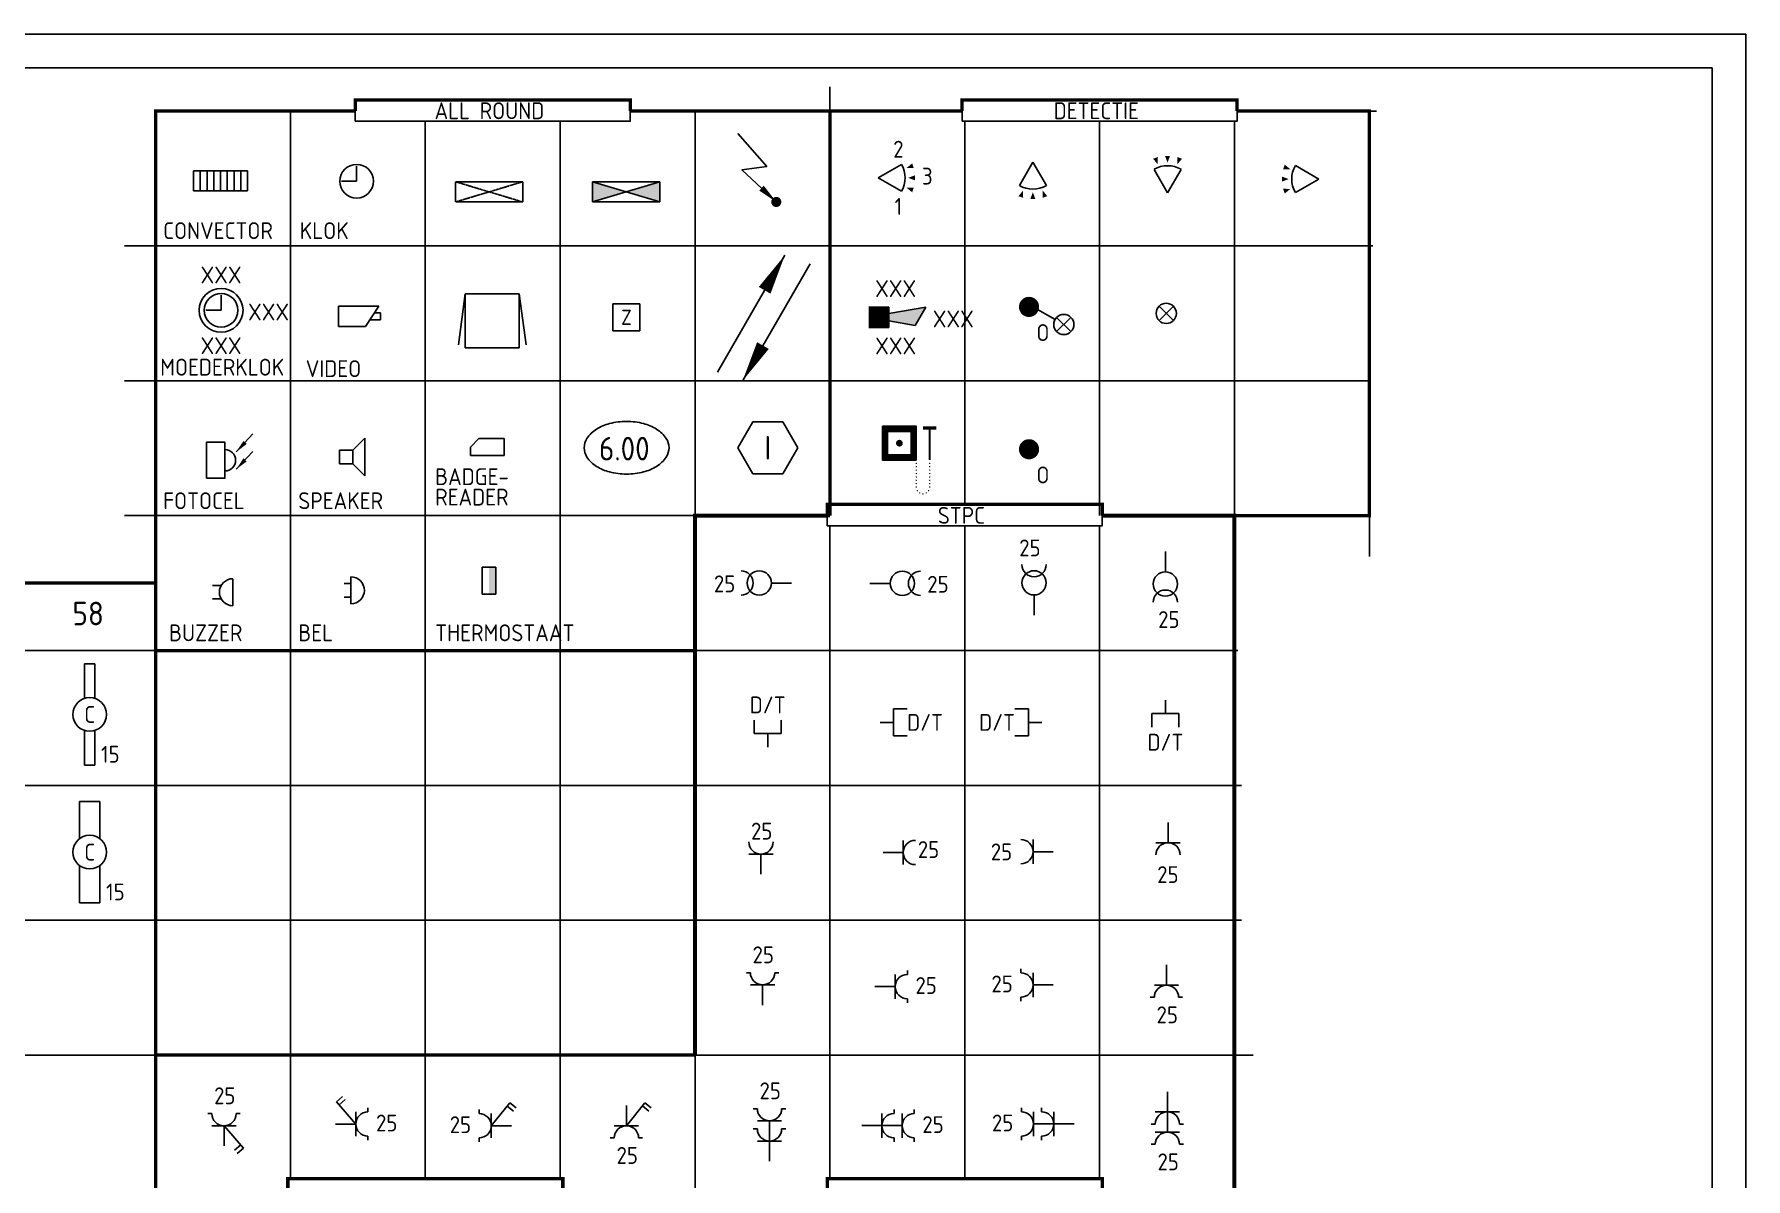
# Model space of a CAD drawing. Extents: x 0 to 105001, y 0 to 74250.
# Drawn here: x 41544 to 105001, y 31817 to 74250 of the extents above; entities that cross this region are included whole.
import ezdxf
from ezdxf.enums import TextEntityAlignment as Align

# ---------------------------------------------------------------- set-up
doc = ezdxf.new("R2010")
doc.units = 0
doc.linetypes.add('DASHDOT', pattern=[25.4, 12.7, -6.35, 0, -6.35])
doc.linetypes.add('HIDDEN2', pattern=[4.7625, 3.175, -1.5875])
doc.layers.get('0').update_dxf_attribs({"linetype": 'CONTINUOUS'})
doc.layers.add('S', color=7, linetype='CONTINUOUS')
doc.styles.add('BURO-018', font='ISO', dxfattribs={"height": 180})
doc.styles.get("Standard").update_dxf_attribs({"font": 'iso8.shx'})

# ---------------------------------------------------------------- blocks, each defined once
blk = doc.blocks.new('AFWERK')
blk.add_lwpolyline([(444, 0), (222, 385), (-222, 385), (-444, 0), (-222, -385), (222, -385)], close=True)
blk.add_attdef('AFWERK', text='', height=350).set_placement((0, 0), align=Align.MIDDLE)
blk = doc.blocks.new('1116A4B')
at = {"color": 0, "linetype": 'Continuous'}
for p, q in [((-5, 4), (-5, 1)), ((5, 4), (-5, 4)), ((-5, 4), (5, 1)), ((5, 4), (-5, 1)), ((5, 1), (5, 4)), ((-5, 1), (5, 1))]:
    blk.add_line(p, q, dxfattribs=at)
for points in [[(-5, 4), (0, 2.5), (-5, 1)], [(5, 4), (0, 2.5), (5, 1)]]:
    blk.add_solid(points, dxfattribs=at)
at = {"color": 0, "linetype": 'Continuous', "style": 'BURO-018'}
for tag, p in [('E_GKAST', (0, 12)), ('E_GROEP', (0, 9)), ('E_KAST', (0, 6))]:
    blk.add_attdef(tag, text='', height=1.8, dxfattribs=at).set_placement(p, align=Align.MIDDLE)
at = {"color": 0, "linetype": 'Continuous', "style": 'BURO-018', "flags": 1}
blk.add_attdef('E_MATCODE', text='', height=1.8, dxfattribs=at).set_placement((0, 0), align=Align.MIDDLE)
blk = doc.blocks.new('080801--')
at = {"linetype": 'Continuous'}
for p, q in [((0, 0), (-2.25, 0)), ((0, 2.25), (0, 0))]:
    blk.add_line(p, q, dxfattribs=at)
blk.add_circle((0, 0), 2.5, dxfattribs=at)
for tag, p in [('TYPE', (0, 3.5)), ('KRING', (0, -6))]:
    blk.add_attdef(tag, text='', height=2.5).set_placement(p, align=Align.CENTER)
at = {"text_generation_flag": 2, "flags": 3}
blk.add_attdef('CODERING', (0, 0), '', height=0.01, dxfattribs=at)
blk.add_attdef('KODE', (3.5, -1.5), '', height=2.5)
blk = doc.blocks.new('BNSB0019')
at = {"linetype": 'Continuous'}
for p, q in [((-3, -1.5), (-3, 1.5)), ((-3, 1.5), (3, 1.5)), ((3, 1.5), (1, -1.5)), ((2.33, 0.5), (3.25, 0.5)), ((3.25, 0.5), (3.25, -0.5)), ((1, -1.5), (-3, -1.5)), ((3.25, -0.5), (1.67, -0.5))]:
    blk.add_line(p, q, dxfattribs=at)
for tag, p in [('TYPE', (0.5, 2.5)), ('KODE', (0.5, -5))]:
    blk.add_attdef(tag, text='', height=2.5).set_placement(p, align=Align.CENTER)
blk = doc.blocks.new('E00105')
at = {"color": 0, "linetype": 'Continuous'}
blk.add_line((0, 0), (5, 8.66), dxfattribs=at)
blk.add_lwpolyline([(5, 8.66, 0, 1, 0), (3.5, 6.06, 1, 1, 0)], format="xyseb", dxfattribs=at)
blk = doc.blocks.new('081006--')
for p, q in [((1, 1), (0, 1)), ((1, -2), (1, 2)), ((1, -1), (0, -1))]:
    blk.add_line(p, q)
blk.add_arc((1, 0), 2, 270, 90)
for tag, p in [('TYPE', (1.5, 3)), ('KRING', (1.5, -5.5))]:
    blk.add_attdef(tag, text='', height=2.5).set_placement(p, align=Align.CENTER)
blk.add_attdef('KODE', (4, -1.5), '', height=2.5)
blk = doc.blocks.new('111701-H')
for p, q in [((-4, 1.5), (4, 1.5)), ((-4, -1.5), (-4, 1.5)), ((-3, -1.5), (-3, 1.5)), ((-2, -1.5), (-2, 1.5)), ((-1, -1.5), (-1, 1.5)), ((0, -1.5), (0, 1.5)), ((1, -1.5), (1, 1.5)), ((2, -1.5), (2, 1.5)), ((3, -1.5), (3, 1.5)), ((4, 1.5), (4, -1.5)), ((4, -1.5), (-4, -1.5))]:
    blk.add_line(p, q)
for tag, p in [('TYPE', (0, 2.5)), ('KRING', (0, -5))]:
    blk.add_attdef(tag, text='', height=2.5).set_placement(p, align=Align.CENTER)
blk.add_attdef('KODE', (5, -1.5), '', height=2.5)
blk = doc.blocks.new('SY_P007A')
at = {"linetype": 'Continuous'}
for p, q in [((0, 1), (1.77, 2.77)), ((1.77, 2.77), (1.77, -2.77)), ((0, 1), (-2, 1)), ((-2, 1), (-2, -1)), ((0, -1), (0, 1)), ((-2, -1), (0, -1)), ((0, -1), (1.77, -2.77))]:
    blk.add_line(p, q, dxfattribs=at)
blk = doc.blocks.new('0810B01-')
blk.add_blockref('SY_P007A', (0, 0))
for tag, p in [('TYPE', (0, 3.5)), ('KRING', (0, -6))]:
    blk.add_attdef(tag, text='', height=2.5).set_placement(p, align=Align.CENTER)
blk.add_attdef('KODE', (4, -1.5), '', height=2.5)
blk = doc.blocks.new('111309-L')
for p, q in [((-4, 2), (-2, 2)), ((-2, 2), (-2, -2)), ((-2, 0), (0, 0)), ((-2, -2), (-4, -2))]:
    blk.add_line(p, q)
for tag, p in [('TYPE', (-2, 3)), ('KODE', (-2, -5.5))]:
    blk.add_attdef(tag, text='', height=2.5).set_placement(p, align=Align.CENTER)
blk.add_attdef('FUNKTIE', text='', height=2.5).set_placement((-4, -1.25), align=Align.RIGHT)
blk = doc.blocks.new('111309-B')
for p, q in [((-2, 2), (-2, 4)), ((2, 4), (2, 2)), ((2, 2), (-2, 2)), ((0, 2), (0, 0))]:
    blk.add_line(p, q)
for tag, p in [('FUNKTIE', (0, 5)), ('TYPE', (0, -3.5))]:
    blk.add_attdef(tag, text='', height=2.5).set_placement(p, align=Align.CENTER)
blk.add_attdef('KODE', (3, 0.75), '', height=2.5)
blk = doc.blocks.new('111309-H')
for p, q in [((2, 0), (0, 0)), ((2, 2), (4, 2)), ((2, -2), (2, 2)), ((4, -2), (2, -2))]:
    blk.add_line(p, q)
for tag, p in [('TYPE', (2, 3)), ('KODE', (2, -5.5))]:
    blk.add_attdef(tag, text='', height=2.5).set_placement(p, align=Align.CENTER)
blk.add_attdef('FUNKTIE', (4, -1.25), '', height=2.5)
blk = doc.blocks.new('111309-V')
for p, q in [((0, -2), (0, 0)), ((-2, -4), (-2, -2)), ((-2, -2), (2, -2)), ((2, -2), (2, -4))]:
    blk.add_line(p, q)
for tag, p in [('TYPE', (0, 1)), ('FUNKTIE', (0, -7.5))]:
    blk.add_attdef(tag, text='', height=2.5).set_placement(p, align=Align.CENTER)
blk.add_attdef('KODE', (3, -3.25), '', height=2.5)
blk = doc.blocks.new('BNSB0013')
at = {"linetype": 'Continuous'}
for q in [(3.46, 2), (3.46, -2)]:
    blk.add_line((0, 0), q, dxfattribs=at)
for points in [[(4.21, 1.46, 0, 0.75, 0), (5.16, 1.79, 0.75, 0.75, 0)], [(4.46, 0, 0, 0.75, 0), (5.46, 0, 0.75, 0.75, 0)], [(4.21, -1.46, 0, 0.75, 0), (5.16, -1.79, 0.75, 0.75, 0)]]:
    blk.add_lwpolyline(points, format="xyseb", dxfattribs=at)
blk.add_arc((0, 0), 4, 330, 30, dxfattribs=at)
for tag, p in [('TYPE', (3, 3)), ('KRING', (3, -5.5))]:
    blk.add_attdef(tag, text='', height=2.5).set_placement(p, align=Align.CENTER)
at = {"linetype": 'Continuous', "flags": 3}
blk.add_attdef('CODERING', (0, 0), '', height=0.01, dxfattribs=at)
blk.add_attdef('KODE', (6.5, -1), '', height=2.5)
blk = doc.blocks.new('BNSB0015')
at = {"linetype": 'Continuous'}
for q in [(-2, -3.46), (2, -3.46)]:
    blk.add_line((0, 0), q, dxfattribs=at)
for points in [[(-1.46, -4.21, 0, 0.75, 0), (-1.79, -5.16, 0.75, 0.75, 0)], [(0, -4.46, 0, 0.75, 0), (0, -5.46, 0.75, 0.75, 0)], [(1.46, -4.21, 0, 0.75, 0), (1.79, -5.16, 0.75, 0.75, 0)]]:
    blk.add_lwpolyline(points, format="xyseb", dxfattribs=at)
blk.add_arc((0, 0), 4, 240, 300, dxfattribs=at)
blk.add_attdef('TYPE', text='', height=2.5).set_placement((-3, -3.46), align=Align.RIGHT)
at = {"linetype": 'Continuous', "flags": 3}
blk.add_attdef('CODERING', (0, 0), '', height=0.01, rotation=270, dxfattribs=at)
blk.add_attdef('KRING', (3, -3.46), '', height=2.5)
blk.add_attdef('KODE', text='', height=2.5).set_placement((0, -9), align=Align.CENTER)
blk = doc.blocks.new('BNSB0016')
at = {"linetype": 'Continuous'}
for q in [(-2, 3.46), (2, 3.46)]:
    blk.add_line((0, 0), q, dxfattribs=at)
for points in [[(-1.46, 4.21, 0, 0.75, 0), (-1.79, 5.16, 0.75, 0.75, 0)], [(0, 4.46, 0, 0.75, 0), (0, 5.46, 0.75, 0.75, 0)], [(1.46, 4.21, 0, 0.75, 0), (1.79, 5.16, 0.75, 0.75, 0)]]:
    blk.add_lwpolyline(points, format="xyseb", dxfattribs=at)
blk.add_arc((0, 0), 4, 60, 120, dxfattribs=at)
blk.add_attdef('KODE', text='', height=2.5).set_placement((0, 6.5), align=Align.CENTER)
blk.add_attdef('TYPE', text='', height=2.5).set_placement((-3, 1.04), align=Align.RIGHT)
blk.add_attdef('KRING', (3, 1.04), '', height=2.5)
at = {"linetype": 'Continuous', "flags": 3}
blk.add_attdef('CODERING', (0, 0), '', height=0.01, rotation=90, dxfattribs=at)
blk = doc.blocks.new('BNSB0014')
at = {"linetype": 'Continuous'}
for q in [(-3.46, 2), (-3.46, -2)]:
    blk.add_line((0, 0), q, dxfattribs=at)
for points in [[(-4.46, 0, 0, 0.75, 0), (-5.46, 0, 0.75, 0.75, 0)], [(-4.21, 1.46, 0, 0.75, 0), (-5.16, 1.79, 0.75, 0.75, 0)], [(-4.21, -1.46, 0, 0.75, 0), (-5.16, -1.79, 0.75, 0.75, 0)]]:
    blk.add_lwpolyline(points, format="xyseb", dxfattribs=at)
blk.add_arc((0, 0), 4, 150, 210, dxfattribs=at)
for tag, p in [('TYPE', (-3, 3)), ('KRING', (-3, -5.5))]:
    blk.add_attdef(tag, text='', height=2.5).set_placement(p, align=Align.CENTER)
blk.add_attdef('KODE', text='', height=2.5).set_placement((-6.5, -1), align=Align.RIGHT)
at = {"linetype": 'Continuous', "flags": 3}
blk.add_attdef('CODERING', (0, 0), '', height=0.01, rotation=180, dxfattribs=at)
blk = doc.blocks.new('VOEDING')
blk.add_lwpolyline([(-1.82, 2.04), (-4.73, 4.75), (-1.03, 5.26), (-5.35, 10.15)])
at = {"const_width": 0.75}
blk.add_lwpolyline([(0, 0, 1), (0.75, 0, 1)], format="xyb", close=True, dxfattribs=at)
blk.add_solid([(-1.48, 2.41), (-2.16, 1.68), (0.38, 0)])
blk = doc.blocks.new('081010--')
for p, q in [((-0.73, 1), (-2, 1)), ((1, 2), (1, -2)), ((-0.73, -1), (-2, -1))]:
    blk.add_line(p, q)
blk.add_arc((1, 0), 2, 90, 270)
for tag, p in [('TYPE', (-0.5, 3)), ('KRING', (-0.5, -5.5))]:
    blk.add_attdef(tag, text='', height=2.5).set_placement(p, align=Align.CENTER)
blk.add_attdef('KODE', (2, -1.5), '', height=2.5)
blk = doc.blocks.new('A3')
for p, q in [((420.00236, 297), (0, 297)), ((420.00236, 0), (420.00236, 297)), ((420.00236, 297), (420.00236, 0))]:
    blk.add_line(p, q)
at = {"color": 4}
for p, q in [((415.00236, 292), (5, 292)), ((415.00236, 5), (415.00236, 292))]:
    blk.add_line(p, q, dxfattribs=at)
blk = doc.blocks.new('1113B01B')
for p, q in [((-1.8, 4.8), (-2.4, 4.8)), ((1.8, 3), (-1.8, 3)), ((0, 0), (0, 3)), ((1.8, 4.8), (2.4, 4.8))]:
    blk.add_line(p, q)
blk.add_arc((0, 4.8), 1.8, 180, 0)
blk.add_attdef('KRING', text='', height=2.5).set_placement((0.1, 7.45), align=Align.MIDDLE)
blk.add_attdef('KODE', text='', height=2.5).set_placement((-1.5, 0.5), align=Align.RIGHT)
blk.add_attdef('TYPE', (0.69, 0.5), '', height=2.5)
blk = doc.blocks.new('1113B01H')
for p, q in [((0, 0), (3, 0)), ((3, -1.8), (3, 1.8)), ((4.8, 1.8), (4.8, 2.4)), ((4.8, -1.8), (4.8, -2.4))]:
    blk.add_line(p, q)
blk.add_arc((4.8, 0), 1.8, 90, 270)
for tag, p in [('KODE', (1.71, 1)), ('TYPE', (2, -3.5))]:
    blk.add_attdef(tag, text='', height=2.5).set_placement(p, align=Align.RIGHT)
blk.add_attdef('KRING', (6, -1.1), '', height=2.5)
blk = doc.blocks.new('1113B01L')
for p, q in [((-4.8, 1.8), (-4.8, 2.4)), ((-3, 1.8), (-3, -1.8)), ((0, 0), (-3, 0)), ((-4.8, -1.8), (-4.8, -2.4))]:
    blk.add_line(p, q)
blk.add_arc((-4.8, 0), 1.8, 270, 90)
for tag, p in [('KODE', (-1.47, 1)), ('TYPE', (-2, -3.5))]:
    blk.add_attdef(tag, p, '', height=2.5)
blk.add_attdef('KRING', text='', height=2.5).set_placement((-6, -1.1), align=Align.RIGHT)
blk = doc.blocks.new('1113B01V')
for p, q in [((0, 0), (0, -3)), ((-1.8, -4.8), (-2.4, -4.8)), ((-1.8, -3), (1.8, -3)), ((1.8, -4.8), (2.4, -4.8))]:
    blk.add_line(p, q)
blk.add_arc((0, -4.8), 1.8, 0, 180)
blk.add_attdef('TYPE', text='', height=2.5).set_placement((-2.5, -4.67), align=Align.RIGHT)
blk.add_attdef('KODE', (3.5, -4.5), '', height=2.5)
blk.add_attdef('KRING', text='', height=2.5).set_placement((0.12, -7.4), align=Align.MIDDLE)
blk = doc.blocks.new('1113041B')
for p, q in [((1.8, 3), (-1.8, 3)), ((0, 0), (0, 3))]:
    blk.add_line(p, q)
blk.add_arc((0, 4.8), 1.8, 180, 0)
blk.add_attdef('KRING', text='', height=2.5).set_placement((0.11, 6.4), align=Align.MIDDLE)
blk.add_attdef('KODE', text='', height=2.5).set_placement((-1.49, -0.55), align=Align.RIGHT)
blk.add_attdef('TYPE', (0.7, -0.54), '', height=2.5)
blk = doc.blocks.new('1113041H')
for p, q in [((0, 0), (3, 0)), ((3, -1.8), (3, 1.8))]:
    blk.add_line(p, q)
blk.add_arc((4.8, 0), 1.8, 90, 270)
for tag, p in [('KODE', (0.88, 1.28)), ('TYPE', (1.16, -3.22))]:
    blk.add_attdef(tag, text='', height=2.5).set_placement(p, align=Align.RIGHT)
blk.add_attdef('KRING', (5.16, -0.82), '', height=2.5)
blk = doc.blocks.new('1113041L')
for p, q in [((-3, 1.8), (-3, -1.8)), ((0, 0), (-3, 0))]:
    blk.add_line(p, q)
blk.add_arc((-4.8, 0), 1.8, 270, 90)
for tag, p in [('KODE', (-1.57, 0.34)), ('TYPE', (-2.09, -4.16))]:
    blk.add_attdef(tag, p, '', height=2.5)
blk.add_attdef('KRING', text='', height=2.5).set_placement((-6.09, -1.28), align=Align.RIGHT)
blk = doc.blocks.new('1113041V')
for p, q in [((0, 0), (0, -3)), ((-1.8, -3), (1.8, -3))]:
    blk.add_line(p, q)
blk.add_arc((0, -4.8), 1.8, 0, 180)
blk.add_attdef('TYPE', text='', height=2.5).set_placement((-2.65, -5), align=Align.RIGHT)
blk.add_attdef('KODE', (2.88, -4.82), '', height=2.5)
blk.add_attdef('KRING', text='', height=2.5).set_placement((-0.03, -7.73), align=Align.MIDDLE)
blk = doc.blocks.new('1_58')
for points in [[(0.75, 2.38), (0.75, 7.5), (-0.75, 7.5), (-0.75, 2.38)], [(-0.75, -2.38), (-0.75, -7.5), (0.75, -7.5), (0.75, -2.38)]]:
    blk.add_lwpolyline(points)
blk.add_circle((0, 0), 2.5)
blk.add_attdef('H_KODE', text='', height=2.5, rotation=270).set_placement((-5.66, 2.03), align=Align.RIGHT)
blk.add_attdef('H_TYPE', text='', height=2.5, rotation=270).set_placement((0, 0), align=Align.MIDDLE)
for tag, p in [('V_KODE', (1.67, 4.71)), ('V_KRING', (1.67, -7.15))]:
    blk.add_attdef(tag, p, '', height=2.5)
blk.add_attdef('V_TYPE', text='', height=2.5).set_placement((0, 0), align=Align.MIDDLE)
blk.add_attdef('H_KRING', (-5.66, -1.49), '', height=2.5, rotation=270)
blk = doc.blocks.new('2_58')
for points in [[(1.5, 2), (1.5, 7.5), (-1.5, 7.5), (-1.5, 2)], [(-1.5, -2), (-1.5, -7.5), (1.5, -7.5), (1.5, -2)]]:
    blk.add_lwpolyline(points)
blk.add_circle((0, 0), 2.5)
blk.add_attdef('H_KODE', text='', height=2.5, rotation=270).set_placement((-5.66, 2.03), align=Align.RIGHT)
blk.add_attdef('H_TYPE', text='', height=2.5, rotation=270).set_placement((0, 0), align=Align.MIDDLE)
for tag, p in [('V_KODE', (2.43, 4.71)), ('V_KRING', (2.43, -7.15))]:
    blk.add_attdef(tag, p, '', height=2.5)
blk.add_attdef('V_TYPE', text='', height=2.5).set_placement((0, 0), align=Align.MIDDLE)
blk.add_attdef('H_KRING', (-5.66, -1.49), '', height=2.5, rotation=270)
blk = doc.blocks.new('080802--')
at = {"linetype": 'Continuous'}
for p, q in [((0, 0), (-2.25, 0)), ((0, 2.25), (0, 0))]:
    blk.add_line(p, q, dxfattribs=at)
for radius in [3.25, 2.5]:
    blk.add_circle((0, 0), radius, dxfattribs=at)
for tag, p in [('TYPE', (0, 4)), ('KRING', (0, -6.5))]:
    blk.add_attdef(tag, text='', height=2.5).set_placement(p, align=Align.CENTER)
at = {"text_generation_flag": 2, "flags": 3}
blk.add_attdef('CODERING', (0, 0), '', height=0.01, dxfattribs=at)
blk.add_attdef('KODE', (4, -1.5), '', height=2.5)
blk = doc.blocks.new('0211A4')
at = {"color": 0, "linetype": 'Continuous'}
for p, q in [((-2.5, 2.25), (-1.25, 3.5)), ((2.5, 3.5), (-1.25, 3.5)), ((2.5, 1), (2.5, 3.5)), ((-2.5, 2.25), (-2.5, 1)), ((-2.5, 1), (2.5, 1))]:
    blk.add_line(p, q, dxfattribs=at)
at = {"color": 0, "linetype": 'Continuous', "style": 'BURO-018'}
blk.add_attdef('E_TEXT1', text='', height=1.8, dxfattribs=at).set_placement((0, 6), align=Align.MIDDLE)
at = {"color": 0, "linetype": 'Continuous', "style": 'BURO-018', "flags": 1}
blk.add_attdef('E_MATCODE', text='', height=1.8, dxfattribs=at).set_placement((0, 0), align=Align.MIDDLE)
blk = doc.blocks.new('0213C2')
at = {"color": 0, "linetype": 'Continuous'}
for p, q in [((1, 5), (-1, 5)), ((-1, 5), (-1, 1)), ((1, 1), (1, 5)), ((-1, 1), (1, 1))]:
    blk.add_line(p, q, dxfattribs=at)
blk.add_solid([(0, 5), (1, 5), (0, 1), (1, 1)], dxfattribs=at)
at = {"color": 0, "linetype": 'Continuous', "style": 'BURO-018', "flags": 1}
blk.add_attdef('E_MATCODE', text='', height=1.8, dxfattribs=at).set_placement((0, 0), align=Align.MIDDLE)
blk = doc.blocks.new('1113081L')
blk.add_line((0, 0), (-3, 0))
blk.add_circle((-4.8, 0), 1.8)
blk.add_arc((-7.5, 0), 1.8, 270, 90)
for tag, p in [('KODE', (-8.35, 2.62)), ('KRING', (-8.35, -1.38))]:
    blk.add_attdef(tag, text='', height=2.5).set_placement(p, align=Align.RIGHT)
blk.add_attdef('TYPE', (-2, -3.5), '', height=2.5)
blk = doc.blocks.new('1113081H')
blk.add_line((0, 0), (3, 0))
blk.add_circle((4.8, 0), 1.8)
blk.add_arc((7.5, 0), 1.8, 90, 270)
for tag, p in [('KODE', (8.5, 2.62)), ('KRING', (8.5, -1.38))]:
    blk.add_attdef(tag, p, '', height=2.5)
blk.add_attdef('TYPE', text='', height=2.5).set_placement((2, -4), align=Align.RIGHT)
blk = doc.blocks.new('1113081B')
blk.add_line((0, 0), (0, 3))
blk.add_circle((0, 4.8), 1.8)
blk.add_arc((0, 7.5), 1.8, 180, 0)
blk.add_attdef('KRING', text='', height=2.5).set_placement((-0.62, 9.97), align=Align.MIDDLE)
blk.add_attdef('KODE', text='', height=2.5).set_placement((-3, 4.5), align=Align.RIGHT)
blk.add_attdef('TYPE', (2.1, 4.37), '', height=2.5)
blk = doc.blocks.new('1113081V')
blk.add_line((0, 0), (0, -3))
blk.add_circle((0, -4.8), 1.8)
blk.add_arc((0, -7.5), 1.8, 0, 180)
blk.add_attdef('TYPE', text='', height=2.5).set_placement((-2.77, -5.84), align=Align.RIGHT)
blk.add_attdef('KODE', (3, -5.5), '', height=2.5)
blk.add_attdef('KRING', text='', height=2.5).set_placement((0.51, -10.08), align=Align.MIDDLE)
blk = doc.blocks.new('1113B02B')
for p, q in [((-1.8, 7.8), (-2.4, 7.8)), ((1.8, 7.8), (2.4, 7.8)), ((1.8, 6), (-1.8, 6)), ((0, 0), (0, 6)), ((-1.8, 4.8), (-2.4, 4.8)), ((1.8, 3), (-1.8, 3)), ((1.8, 4.8), (2.4, 4.8))]:
    blk.add_line(p, q)
for centre in [(0, 7.8), (0, 4.8)]:
    blk.add_arc(centre, 1.8, 180, 0)
blk.add_attdef('KRING', text='', height=2.5).set_placement((0.1, 10.45), align=Align.MIDDLE)
blk.add_attdef('KODE', text='', height=2.5).set_placement((-1.5, 0.5), align=Align.RIGHT)
blk.add_attdef('TYPE', (0.69, 0.5), '', height=2.5)
blk = doc.blocks.new('1113B02H')
for p, q in [((0, 0), (6, 0)), ((3, -1.8), (3, 1.8)), ((4.8, 1.8), (4.8, 2.4)), ((6, -1.8), (6, 1.8)), ((7.8, 1.8), (7.8, 2.4)), ((4.8, -1.8), (4.8, -2.4)), ((7.8, -1.8), (7.8, -2.4))]:
    blk.add_line(p, q)
for centre in [(4.8, 0), (7.8, 0)]:
    blk.add_arc(centre, 1.8, 90, 270)
for tag, p in [('KODE', (1.71, 1)), ('TYPE', (2, -3.5))]:
    blk.add_attdef(tag, text='', height=2.5).set_placement(p, align=Align.RIGHT)
blk.add_attdef('KRING', (9, -1.1), '', height=2.5)
blk = doc.blocks.new('1113B02L')
for p, q in [((-7.8, 1.8), (-7.8, 2.4)), ((-6, 1.8), (-6, -1.8)), ((0, 0), (-6, 0)), ((-4.8, 1.8), (-4.8, 2.4)), ((-3, 1.8), (-3, -1.8)), ((-7.8, -1.8), (-7.8, -2.4)), ((-4.8, -1.8), (-4.8, -2.4))]:
    blk.add_line(p, q)
for centre in [(-7.8, 0), (-4.8, 0)]:
    blk.add_arc(centre, 1.8, 270, 90)
for tag, p in [('KODE', (-1.47, 1)), ('TYPE', (-2, -3.5))]:
    blk.add_attdef(tag, p, '', height=2.5)
blk.add_attdef('KRING', text='', height=2.5).set_placement((-9, -1.1), align=Align.RIGHT)
blk = doc.blocks.new('1113B02V')
for p, q in [((0, 0), (0, -6)), ((-1.8, -4.8), (-2.4, -4.8)), ((-1.8, -3), (1.8, -3)), ((1.8, -4.8), (2.4, -4.8)), ((-1.8, -6), (1.8, -6)), ((-1.8, -7.8), (-2.4, -7.8)), ((1.8, -7.8), (2.4, -7.8))]:
    blk.add_line(p, q)
for centre in [(0, -4.8), (0, -7.8)]:
    blk.add_arc(centre, 1.8, 0, 180)
blk.add_attdef('TYPE', text='', height=2.5).set_placement((-2.5, -4.67), align=Align.RIGHT)
blk.add_attdef('KODE', (3.5, -4.5), '', height=2.5)
blk.add_attdef('KRING', text='', height=2.5).set_placement((0.12, -10.4), align=Align.MIDDLE)
blk = doc.blocks.new('FOTO')
for p, q in [((1.69, 1.25), (4.16, 3.9)), ((1.69, -1.33), (4.16, 1.32))]:
    blk.add_line(p, q)
blk.add_lwpolyline([(-2.75, -2.66), (0, -2.66), (0, 2.66), (-2.75, 2.66)], close=True)
for points in [[(1.69, 1.25, 0, 0.66, 0), (2.99, 2.64, 0.66, 0.66, 0)], [(1.69, -1.33, 0, 0.66, 0), (2.99, 0.06, 0.66, 0.66, 0)]]:
    blk.add_lwpolyline(points, format="xyseb")
blk.add_arc((0, 0), 1.58, 270, 90)
blk = doc.blocks.new('1113B06B')
for p, q in [((-1.8, 4.8), (-2.4, 4.8)), ((1.8, 3), (-1.8, 3)), ((0, 0), (0, 3)), ((0, 3), (2.86, -0.3)), ((1.8, 4.8), (2.4, 4.8)), ((2.47, 0.15), (1.56, -0.63)), ((2.86, -0.3), (1.96, -1.09))]:
    blk.add_line(p, q)
blk.add_arc((0, 4.8), 1.8, 180, 0)
blk.add_attdef('KRING', text='', height=2.5).set_placement((0.1, 7.45), align=Align.MIDDLE)
blk.add_attdef('KODE', text='', height=2.5).set_placement((-1.5, 0.5), align=Align.RIGHT)
blk.add_attdef('TYPE', (3.2, 0.5), '', height=2.5)
blk = doc.blocks.new('1113B06H')
for p, q in [((0.14, 3.3), (1.04, 4.09)), ((3, 0), (0.14, 3.3)), ((0.53, 2.85), (1.44, 3.63)), ((0, 0), (3, 0)), ((3, -1.8), (3, 1.8)), ((4.8, 1.8), (4.8, 2.4)), ((4.8, -1.8), (4.8, -2.4))]:
    blk.add_line(p, q)
blk.add_arc((4.8, 0), 1.8, 90, 270)
for tag, p in [('KODE', (-0.79, 1)), ('TYPE', (2, -3.5))]:
    blk.add_attdef(tag, text='', height=2.5).set_placement(p, align=Align.RIGHT)
blk.add_attdef('KRING', (6, -1.1), '', height=2.5)
blk = doc.blocks.new('1113B06L')
for p, q in [((-3, 0), (-0.25, 3.39)), ((-0.63, 2.93), (0.31, 2.17)), ((-0.25, 3.39), (0.68, 2.64)), ((-4.8, 1.8), (-4.8, 2.4)), ((-3, 1.8), (-3, -1.8)), ((0, 0), (-3, 0)), ((-4.8, -1.8), (-4.8, -2.4))]:
    blk.add_line(p, q)
blk.add_arc((-4.8, 0), 1.8, 270, 90)
for tag, p in [('KODE', (1.78, 1)), ('TYPE', (-2, -3.5))]:
    blk.add_attdef(tag, p, '', height=2.5)
blk.add_attdef('KRING', text='', height=2.5).set_placement((-6, -1.1), align=Align.RIGHT)
blk = doc.blocks.new('1113B06V')
for p, q in [((0, -3), (2.75, 0.39)), ((0, 0), (0, -3)), ((2.75, 0.39), (3.68, -0.36)), ((2.37, -0.07), (3.31, -0.83)), ((-1.8, -4.8), (-2.4, -4.8)), ((-1.8, -3), (1.8, -3)), ((1.8, -4.8), (2.4, -4.8))]:
    blk.add_line(p, q)
blk.add_arc((0, -4.8), 1.8, 0, 180)
blk.add_attdef('TYPE', text='', height=2.5).set_placement((-2.5, -4.67), align=Align.RIGHT)
blk.add_attdef('KODE', (3.5, -4.5), '', height=2.5)
blk.add_attdef('KRING', text='', height=2.5).set_placement((0.12, -7.4), align=Align.MIDDLE)
blk = doc.blocks.new('081005--')
at = {"linetype": 'Continuous'}
for p, q in [((0, 1.5), (3, 1.5)), ((3, 1.5), (3, -1.5)), ((3, 0.53), (8.46, 1.49)), ((6.89, -1.22), (8.46, 1.49)), ((3, -1.5), (0, -1.5)), ((3, -0.53), (6.89, -1.22))]:
    blk.add_line(p, q, dxfattribs=at)
for points in [[(3, -1.5), (0, -1.5), (3, 1.5), (0, 1.5)], [(3, -0.53), (6.89, -1.22), (3, 0.53), (8.46, 1.49)]]:
    blk.add_solid(points)
for tag, p in [('TYPE', (4, 3)), ('KRING', (4, -5.5))]:
    blk.add_attdef(tag, text='', height=2.5).set_placement(p, align=Align.CENTER)
blk.add_attdef('KODE', (9.5, -1.5), '', height=2.5)
blk = doc.blocks.new('BD')
at = {"linetype": 'DASHDOT', "const_width": 1.49}
blk.add_lwpolyline([(-0.75, 0, 1), (0.75, 0, 1)], format="xyb", close=True, dxfattribs=at)
blk.add_attdef('TEXT', (1.09, -5.06), '', height=2.5)
blk = doc.blocks.new('*X39')
at = {"color": 0}
for p, q in [((167, 123.875), (172, 123.875)), ((167, 123.75), (172, 123.75)), ((167, 123.625), (172, 123.625)), ((167, 123.5), (172, 123.5)), ((167, 123.375), (172, 123.375)), ((167, 123.25), (172, 123.25)), ((167, 123.125), (167.75, 123.125)), ((167, 123), (167.75, 123)), ((167, 122.875), (167.75, 122.875)), ((167, 122.75), (167.75, 122.75)), ((167, 122.625), (167.75, 122.625)), ((167, 122.5), (167.75, 122.5)), ((167, 122.375), (167.75, 122.375)), ((167, 122.25), (167.75, 122.25)), ((167, 122.125), (167.75, 122.125)), ((167, 122), (167.75, 122)), ((167, 121.875), (167.75, 121.875)), ((171.25, 123.125), (172, 123.125)), ((171.25, 123), (172, 123)), ((171.25, 122.875), (172, 122.875)), ((171.25, 122.75), (172, 122.75)), ((171.25, 122.625), (172, 122.625)), ((171.25, 122.5), (172, 122.5)), ((171.25, 122.375), (172, 122.375)), ((171.25, 122.25), (172, 122.25)), ((171.25, 122.125), (172, 122.125)), ((171.25, 122), (172, 122)), ((171.25, 121.875), (172, 121.875)), ((167, 121.75), (167.75, 121.75)), ((167, 121.625), (167.75, 121.625)), ((167, 121.5), (167.75, 121.5)), ((167, 121.375), (167.75, 121.375)), ((167, 121.25), (167.75, 121.25)), ((167, 121.125), (167.75, 121.125)), ((167, 121), (167.75, 121)), ((167, 120.875), (167.75, 120.875)), ((167, 120.75), (167.75, 120.75)), ((167, 120.625), (167.75, 120.625)), ((167, 120.5), (167.75, 120.5)), ((167, 120.375), (167.75, 120.375)), ((167, 120.25), (167.75, 120.25)), ((167, 120.125), (167.75, 120.125)), ((167, 120), (167.75, 120)), ((167, 119.875), (167.75, 119.875)), ((167, 119.75), (167.75, 119.75)), ((167, 119.625), (172, 119.625)), ((167, 119.5), (172, 119.5)), ((167, 119.375), (172, 119.375)), ((171.25, 121.75), (172, 121.75)), ((171.25, 121.625), (172, 121.625)), ((171.25, 121.5), (172, 121.5)), ((171.25, 121.375), (172, 121.375)), ((171.25, 121.25), (172, 121.25)), ((171.25, 121.125), (172, 121.125)), ((171.25, 121), (172, 121)), ((171.25, 120.875), (172, 120.875)), ((171.25, 120.75), (172, 120.75)), ((171.25, 120.625), (172, 120.625)), ((171.25, 120.5), (172, 120.5)), ((171.25, 120.375), (172, 120.375)), ((171.25, 120.25), (172, 120.25)), ((171.25, 120.125), (172, 120.125)), ((171.25, 120), (172, 120)), ((171.25, 119.875), (172, 119.875)), ((171.25, 119.75), (172, 119.75)), ((167, 119.25), (172, 119.25)), ((167, 119.125), (172, 119.125)), ((167, 119), (172, 119))]:
    blk.add_line(p, q, dxfattribs=at)
blk = doc.blocks.new('BM')
for points in [[(1, -1.01), (-4, -1.01), (-4, 3.99), (1, 3.99)], [(0.25, -0.26), (-3.25, -0.26), (-3.25, 3.24), (0.25, 3.24)]]:
    blk.add_lwpolyline(points, close=True)
for points, const_width in [([(2, 3.74), (4, 3.74)], 0.5), ([(3, -1.01), (3, 3.74)], 0.3)]:
    blk.add_lwpolyline(points, dxfattribs=dict(const_width=const_width))
for points, const_width in [([(-1.75, 1.49, 1), (-1.25, 1.49, 1)], 0.5), ([(0.95, -1.51, 1), (1.05, -1.51, 1)], 0.1), ([(0.95, -2.01, 1), (1.05, -2.01, 1)], 0.1), ([(0.95, -2.51, 1), (1.05, -2.51, 1)], 0.1), ([(2.95, -1.51, 1), (3.05, -1.51, 1)], 0.1), ([(2.95, -2.01, 1), (3.05, -2.01, 1)], 0.1), ([(2.95, -2.51, 1), (3.05, -2.51, 1)], 0.1), ([(0.95, -3.01, 1), (1.05, -3.01, 1)], 0.1), ([(0.95, -3.51, 1), (1.05, -3.51, 1)], 0.1), ([(0.95, -4.01, 1), (1.05, -4.01, 1)], 0.1), ([(0.95, -4.51, 1), (1.05, -4.51, 1)], 0.1), ([(0.95, -5.01, 1), (1.05, -5.01, 1)], 0.1), ([(2.95, -3.01, 1), (3.05, -3.01, 1)], 0.1), ([(2.95, -3.51, 1), (3.05, -3.51, 1)], 0.1), ([(2.95, -4.01, 1), (3.05, -4.01, 1)], 0.1), ([(2.95, -4.51, 1), (3.05, -4.51, 1)], 0.1), ([(2.95, -5.01, 1), (3.05, -5.01, 1)], 0.1), ([(1.12, -5.56, 1), (1.22, -5.56, 1)], 0.1), ([(1.47, -5.88, 1), (1.57, -5.88, 1)], 0.1), ([(1.94, -6.03, 1), (2.04, -6.03, 1)], 0.1), ([(2.42, -5.88, 1), (2.52, -5.88, 1)], 0.1), ([(2.78, -5.55, 1), (2.88, -5.55, 1)], 0.1)]:
    blk.add_lwpolyline(points, format="xyb", close=True, dxfattribs=dict(const_width=const_width))
at = {"color": 1}
blk.add_blockref('*X39', (-171, -120), dxfattribs=at)
blk = doc.blocks.new('LAMPJE')
for p, q in [((194, -112), (65, -38)), ((206, -203), (312, -97)), ((312, -203), (206, -97))]:
    blk.add_line(p, q)
at = {"linetype": 'Continuous'}
blk.add_circle((259, -150), 75, dxfattribs=at)
blk = doc.blocks.new('SIGNLMP')
for p, q in [((1.06, -1.06), (-1.06, 1.06)), ((-1.06, -1.06), (1.06, 1.06))]:
    blk.add_line(p, q)
at = {"linetype": 'Continuous'}
blk.add_circle((0, 0), 1.5, dxfattribs=at)
blk = doc.blocks.new('PH')
blk.add_lwpolyline([(-6.56, 0.01, 0.148256), (-6.14, -1.38, 0.107113), (-4.72, -2.76, 0.076078), (-2.79, -3.58, 0.06296), (-0.27, -3.9, 0.06296), (2.25, -3.58, 0.076078), (4.18, -2.76, 0.107113), (5.61, -1.38, 0.148256), (6.03, 0.01, 0.148256), (5.61, 1.39, 0.107113), (4.18, 2.77, 0.076078), (2.25, 3.59, 0.06296), (-0.27, 3.91, 0.06296), (-2.79, 3.59, 0.076078), (-4.72, 2.77, 0.107113), (-6.14, 1.39, 0.148256)], format="xyb", close=True)
blk.add_attdef('P_HOOGTE', text='', height=3.5).set_placement((-0.6, -0.13), align=Align.MIDDLE)

msp = doc.modelspace()

# ---------------------------------------------------------------- linework, layer by layer
for p, q in [((71044, 72301), (71044, 56401)), ((51044, 71401), (51044, 50394)), ((66044, 71401), (66044, 60394)), ((69546, 71401), (75946, 71401)), ((86143, 71401), (91304, 71401)), ((56044, 71026), (56044, 60394)), ((56044, 71026), (56044, 50394)), ((56044, 71026), (56044, 55394)), ((61044, 71026), (61044, 60394)), ((61044, 71026), (61044, 50394)), ((61044, 71026), (61044, 55394)), ((66044, 71006), (66044, 49882)), ((76044, 71026), (76044, 64874)), ((81044, 71026), (81044, 56401)), ((86044, 71026), (86044, 56401)), ((91044, 70992), (91044, 54882)), ((44886, 66401), (61044, 66401)), ((53348, 66401), (72979, 66401)), ((56044, 66401), (67979, 66401)), ((69233, 66401), (91178, 66401)), ((76044, 66026), (76044, 61401)), ((76044, 66026), (76044, 56817)), ((57527, 64629), (57277, 62732)), ((57527, 62629), (57527, 64629)), ((59527, 64629), (57527, 64629)), ((59527, 64629), (59777, 62732)), ((59527, 64629), (59527, 62629)), ((64002, 64255), (63002, 64255)), ((63002, 64255), (63002, 63255)), ((64002, 63255), (64002, 64255)), ((63002, 63255), (64002, 63255)), ((59527, 62629), (57527, 62629)), ((44886, 61401), (61044, 61401)), ((53348, 61401), (72979, 61401)), ((56044, 61401), (67979, 61401)), ((71044, 61401), (76044, 61401)), ((71044, 61401), (91044, 61401)), ((44886, 56401), (71044, 56401)), ((71044, 56026), (71044, 31817)), ((76044, 56026), (76044, 31817)), ((76044, 56026), (76044, 55394)), ((81044, 56026), (81044, 31817)), ((81143, 56401), (86044, 56401)), ((46044, 54214), (46044, 11401)), ((46044, 54214), (46044, 11401)), ((28544, 51401), (47979, 51401)), ((44341, 51401), (86167, 51401)), ((44886, 51401), (61044, 51401)), ((51044, 51762), (51044, 31817)), ((56044, 51762), (56044, 31817)), ((61044, 51762), (61044, 31817)), ((66044, 51762), (66044, 11401)), ((86044, 51598), (86044, 11401)), ((28544, 46401), (47979, 46401)), ((44341, 46401), (86304, 46401)), ((28544, 41401), (47979, 41401)), ((44341, 41401), (86304, 41401)), ((28544, 36401), (47979, 36401)), ((44341, 36401), (86735, 36401))]:
    msp.add_line(p, q)
at = {"color": 0, "linetype": 'HIDDEN2'}
for p, q in [((57161, 68781), (57161, 68031)), ((59661, 68781), (57161, 68781)), ((57161, 68031), (59661, 68781)), ((59661, 68031), (57161, 68781)), ((59661, 68031), (59661, 68781)), ((57161, 68031), (59661, 68031))]:
    msp.add_line(p, q, dxfattribs=at)
for points, const_width in [([(53446, 71401), (53446, 71817), (63643, 71817), (63643, 71401)], 125), ([(75946, 71401), (75946, 71817), (86143, 71817), (86143, 71401)], 125), ([(53446, 71401), (46044, 71401), (46044, 51401), (66044, 51401)], 125), ([(71044, 56401), (71044, 71401), (63643, 71401)], 125), ([(75946, 71401), (71044, 71401), (71044, 56817)], 125), ([(81143, 56401), (91044, 56401), (91044, 71401), (86143, 71401)], 125), ([(70946, 56401), (70946, 56817), (81143, 56817), (81143, 56401)], 125), ([(70946, 56401), (66044, 56401), (66044, 36401)], 150), ([(66044, 51401), (66044, 56401), (71044, 56401)], 125), ([(81143, 31401), (86044, 31401), (86044, 56401), (81143, 56401)], 150), ([(41143, 31401), (46044, 31401), (46044, 53901), (41143, 53901)], 125), ([(66044, 36401), (46044, 36401), (46044, 31401)], 125), ([(50946, 31401), (50946, 31817), (61143, 31817), (61143, 31401)], 125), ([(70946, 31401), (70946, 31817), (81143, 31817), (81143, 31401)], 125)]:
    msp.add_lwpolyline(points, dxfattribs=dict(const_width=const_width))
for points in [[(53446, 71026), (63643, 71026), (63643, 71817), (53446, 71817)], [(75946, 71026), (86143, 71026), (86143, 71817), (75946, 71817)], [(70946, 56026), (81143, 56026), (81143, 56817), (70946, 56817)]]:
    msp.add_lwpolyline(points, close=True)

# ---------------------------------------------------------------- block references
for name, p, xscale, yscale, zscale in [('A3', (0, 0), 250, 250, 250), ('VOEDING', (68962, 68032), 250, 250, 250), ('080801--', (53497, 68801), 250, 250, 250), ('1116A4B', (63493, 67781), 250, 250, 250), ('E00105', (66875, 61727), 500, 500, 500), ('BNSB0019', (53574, 63790), 250, 250, 250), ('SIGNLMP', (83515, 63901), 250, 250, 250), ('LAMPJE', (78421, 64238), 5, 5, 5), ('BM', (73996, 58716), 250, 250, 250), ('FOTO', (48614, 58455), 250, 250, 250)]:
    msp.add_blockref(name, p, dxfattribs=dict(xscale=xscale, yscale=yscale, zscale=zscale))
at = {"xscale": 500, "yscale": 500, "zscale": 500, "rotation": 180}
msp.add_blockref('E00105', (70311, 65737), dxfattribs=at)
for name, p, xscale, yscale, zscale, values in [('081005--', (72483, 63758), 250, 250, 250, {'KODE': 'XXX', 'TYPE': 'XXX', 'KRING': 'XXX'}), ('BD', (78427, 64141), 250, 250, 250, {'TEXT': 'O'}), ('PH', (63573, 58917), 250, 250, 250, {'P_HOOGTE': '6.00'}), ('AFWERK', (68742, 58920), 2.5, 2.5, 2.5, {'AFWERK': 'I'}), ('BD', (78427, 58863), 250, 250, 250, {'TEXT': 'O'})]:
    msp.add_blockref(name, p, dxfattribs=dict(xscale=xscale, yscale=yscale, zscale=zscale)).add_auto_attribs(values)
ref = msp.add_blockref('1113081B', (78614, 52710), dxfattribs=dict(xscale=250, yscale=250, zscale=250))
ref.add_attrib('KRING', '25', dxfattribs={"height": 625}).set_placement((78459, 55204), align=Align.MIDDLE)
ref = msp.add_blockref('1113081V', (83482, 55069), dxfattribs=dict(xscale=250, yscale=250, zscale=250))
ref.add_attrib('KRING', '25', dxfattribs={"height": 625}).set_placement((83610, 52549), align=Align.MIDDLE)
ref = msp.add_blockref('1113081L', (69624, 53904), dxfattribs=dict(xscale=250, yscale=250, zscale=250))
ref.add_attrib('KRING', '25', dxfattribs={"height": 625}).set_placement((67536, 53560), align=Align.RIGHT)
ref = msp.add_blockref('1113081H', (72529, 53890), dxfattribs=dict(xscale=250, yscale=250, zscale=250))
ref.add_attrib('KRING', '25', (74654, 53545), dxfattribs={"height": 625})
ref = msp.add_blockref('1_58', (43601, 49032), dxfattribs=dict(xscale=250, yscale=250, zscale=250))
ref.add_attrib('V_TYPE', 'C', dxfattribs={"height": 625}).set_placement((43601, 49032), align=Align.MIDDLE)
ref.add_attrib('V_KRING', '15', (44019, 47243), dxfattribs={"height": 625})
ref = msp.add_blockref('2_58', (43601, 43927), dxfattribs=dict(xscale=250, yscale=250, zscale=250))
ref.add_attrib('V_KRING', '15', (44208, 42138), dxfattribs={"height": 625})
ref.add_attrib('V_TYPE', 'C', dxfattribs={"height": 625}).set_placement((43601, 43927), align=Align.MIDDLE)
ref = msp.add_blockref('1113041B', (68487, 43104), dxfattribs=dict(xscale=250, yscale=250, zscale=250))
ref.add_attrib('KRING', '25', dxfattribs={"height": 625}).set_placement((68516, 44705), align=Align.MIDDLE)
ref = msp.add_blockref('1113041V', (83583, 45025), dxfattribs=dict(xscale=250, yscale=250, zscale=250))
ref.add_attrib('KRING', '25', dxfattribs={"height": 625}).set_placement((83575, 43093), align=Align.MIDDLE)
ref = msp.add_blockref('1113041H', (73013, 43913), dxfattribs=dict(xscale=250, yscale=250, zscale=250))
ref.add_attrib('KRING', '25', (74304, 43709), dxfattribs={"height": 625})
ref = msp.add_blockref('1113041L', (79325, 43943), dxfattribs=dict(xscale=250, yscale=250, zscale=250))
ref.add_attrib('KRING', '25', dxfattribs={"height": 625}).set_placement((77801, 43623), align=Align.RIGHT)
ref = msp.add_blockref('1113B01B', (68547, 38257), dxfattribs=dict(xscale=250, yscale=250, zscale=250))
ref.add_attrib('KRING', '25', dxfattribs={"height": 625}).set_placement((68573, 40119), align=Align.MIDDLE)
ref = msp.add_blockref('1113B01H', (72715, 38942), dxfattribs=dict(xscale=250, yscale=250, zscale=250))
ref.add_attrib('KRING', '25', (74215, 38668), dxfattribs={"height": 625})
ref = msp.add_blockref('1113B01L', (79325, 39001), dxfattribs=dict(xscale=250, yscale=250, zscale=250))
ref.add_attrib('KRING', '25', dxfattribs={"height": 625}).set_placement((77825, 38727), align=Align.RIGHT)
ref = msp.add_blockref('1113B01V', (83523, 39745), dxfattribs=dict(xscale=250, yscale=250, zscale=250))
ref.add_attrib('KRING', '25', dxfattribs={"height": 625}).set_placement((83553, 37894), align=Align.MIDDLE)
ref = msp.add_blockref('1113B06B', (48582, 33032), dxfattribs=dict(xscale=250, yscale=250, zscale=250))
ref.add_attrib('KRING', '25', dxfattribs={"height": 625}).set_placement((48608, 34893), align=Align.MIDDLE)
ref = msp.add_blockref('1113B02B', (68805, 32465), dxfattribs=dict(xscale=250, yscale=250, zscale=250))
ref.add_attrib('KRING', '25', dxfattribs={"height": 625}).set_placement((68831, 35077), align=Align.MIDDLE)
ref = msp.add_blockref('1113B02V', (83558, 35045), dxfattribs=dict(xscale=250, yscale=250, zscale=250))
ref.add_attrib('KRING', '25', dxfattribs={"height": 625}).set_placement((83587, 32444), align=Align.MIDDLE)
ref = msp.add_blockref('1113B06H', (52717, 33846), dxfattribs=dict(xscale=250, yscale=250, zscale=250))
ref.add_attrib('KRING', '25', (54217, 33572), dxfattribs={"height": 625})
ref = msp.add_blockref('1113B06L', (59241, 33782), dxfattribs=dict(xscale=250, yscale=250, zscale=250))
ref.add_attrib('KRING', '25', dxfattribs={"height": 625}).set_placement((57741, 33508), align=Align.RIGHT)
ref = msp.add_blockref('1113B06V', (63501, 34533), dxfattribs=dict(xscale=250, yscale=250, zscale=250))
ref.add_attrib('KRING', '25', dxfattribs={"height": 625}).set_placement((63531, 32682), align=Align.MIDDLE)
ref = msp.add_blockref('1113B02H', (72222, 33786), dxfattribs=dict(xscale=250, yscale=250, zscale=250))
ref.add_attrib('KRING', '25', (74472, 33512), dxfattribs={"height": 625})
ref = msp.add_blockref('1113B02L', (80095, 33848), dxfattribs=dict(xscale=250, yscale=250, zscale=250))
ref.add_attrib('KRING', '25', dxfattribs={"height": 625}).set_placement((77845, 33574), align=Align.RIGHT)
at = {"layer": 'S', "xscale": 250, "yscale": 250, "zscale": 250}
for name, p, values in [('BNSB0013', (72834, 68926), {'KRING': '1', 'TYPE': '2', 'KODE': '3'}), ('080802--', (48472, 64014), {'KODE': 'XXX', 'KRING': 'XXX', 'TYPE': 'XXX'})]:
    msp.add_blockref(name, p, dxfattribs=at).add_auto_attribs(values)
for name, p in [('BNSB0016', (83562, 68376)), ('111701-H', (48451, 68815)), ('BNSB0015', (78569, 69505)), ('BNSB0014', (89167, 68880)), ('0810B01-', (53359, 58576)), ('0211A4', (58341, 58384)), ('081010--', (48659, 53564)), ('081006--', (53033, 53630)), ('0213C2', (58404, 53246))]:
    msp.add_blockref(name, p, dxfattribs=at)
at = {"layer": 'S'}
ref = msp.add_blockref('111309-B', (68737, 47822), dxfattribs=dict(at, xscale=250, yscale=250, zscale=250))
ref.add_attrib('FUNKTIE', 'D/T', dxfattribs={"layer": '0', "height": 625}).set_placement((68737, 49072), align=Align.CENTER)
ref = msp.add_blockref('111309-V', (83483, 49563), dxfattribs=dict(at, xscale=250, yscale=250, zscale=250))
ref.add_attrib('FUNKTIE', 'D/T', dxfattribs={"layer": '0', "height": 625}).set_placement((83483, 47688), align=Align.CENTER)
ref = msp.add_blockref('111309-H', (72907, 48736), dxfattribs=dict(at, xscale=250, yscale=250, zscale=250))
ref.add_attrib('FUNKTIE', 'D/T', (73907, 48424), dxfattribs={"layer": '0', "height": 625})
ref = msp.add_blockref('111309-L', (78906, 48736), dxfattribs=dict(at, xscale=250, yscale=250, zscale=250))
ref.add_attrib('FUNKTIE', 'D/T', dxfattribs={"layer": '0', "height": 625}).set_placement((77906, 48424), align=Align.RIGHT)

# ---------------------------------------------------------------- texts
for s, height, p in [('ALL ROUND', 625, (58421, 71413)), ('DETECTIE', 625, (80921, 71413)), ('Z', 562, (63502, 63755)), ('STPC', 625, (75921, 56413)), ('58', 875, (43544, 52774))]:
    msp.add_text(s, height=height).set_placement(p, align=Align.MIDDLE)
for s, p in [('CONVECTOR', (46325, 66655)), ('KLOK', (51390, 66655)), ('MOEDERKLOK', (46215, 61593)), ('VIDEO', (51610, 61538)), ('BADGE-', (56409, 57533)), ('FOTOCEL', (46325, 56642)), ('SPEAKER', (51335, 56642)), ('READER', (56409, 56777)), ('BUZZER', (46545, 51745)), ('BEL', (51335, 51745)), ('THERMOSTAAT', (56409, 51745))]:
    msp.add_text(s, height=625).set_placement(p)

doc.saveas('drawing.dxf')
